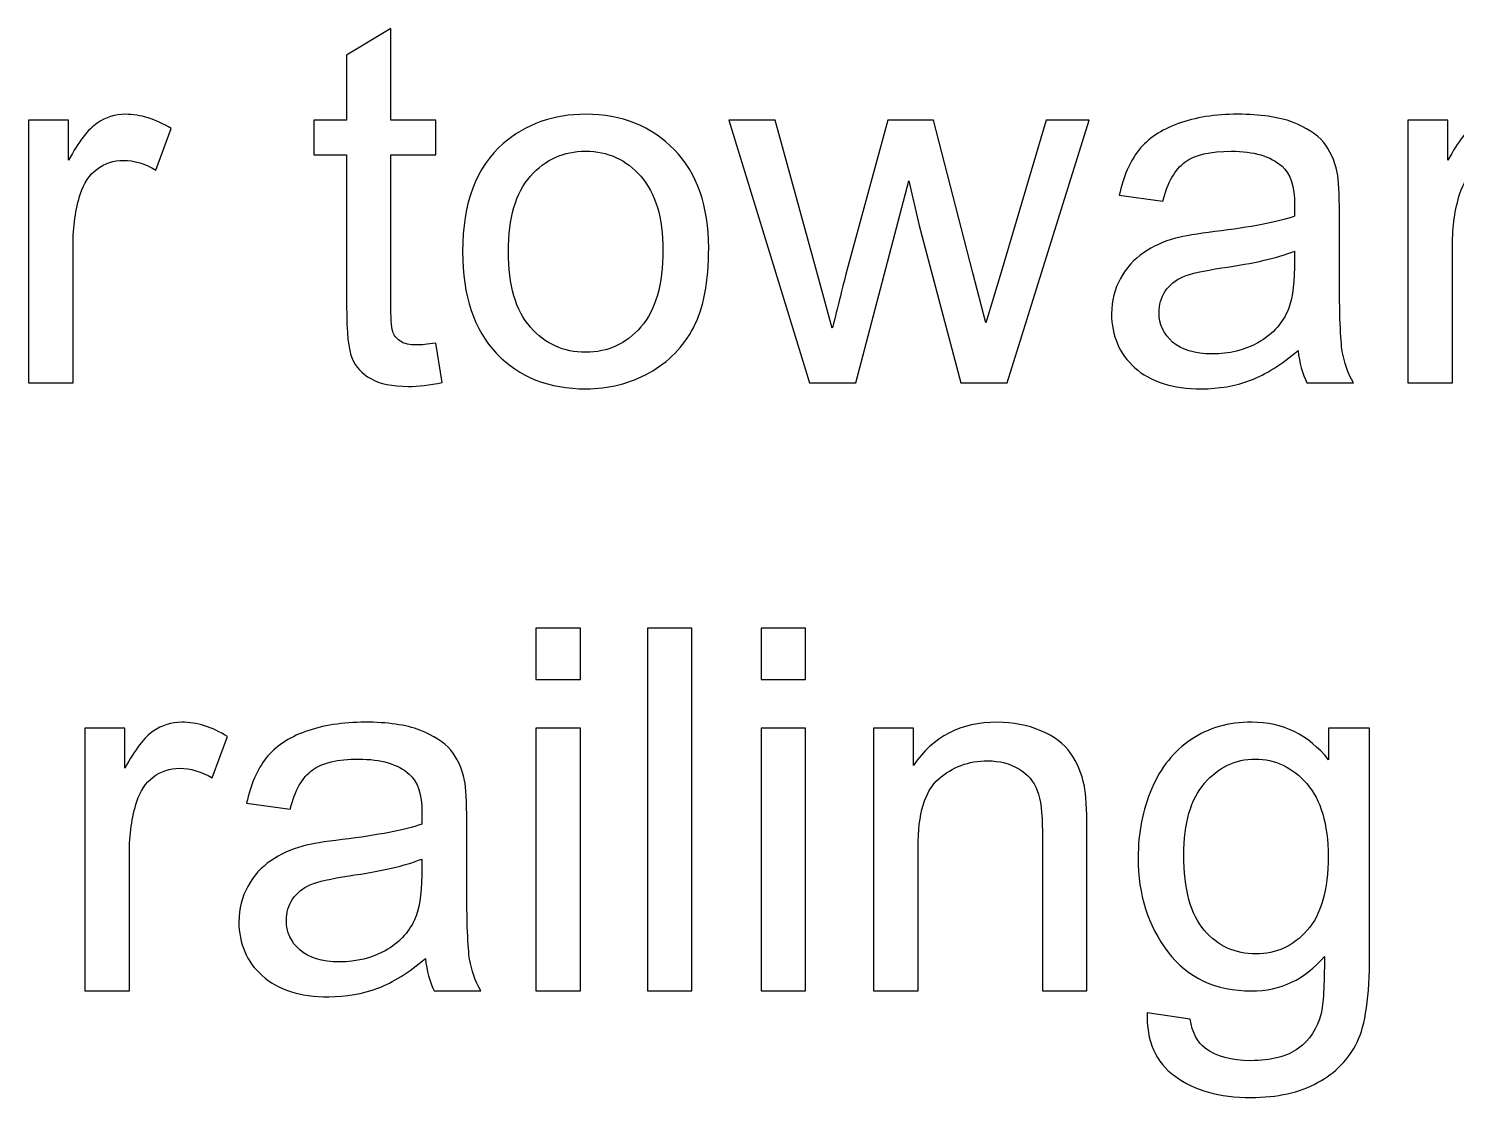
# Model space of a CAD drawing. Header units: centimetres. Extents: x -233 to -82, y 123 to 153.
# Drawn here: x -169.573 to -168.579, y 148.215 to 148.959 of the extents above; entities that cross this region are included whole.
import ezdxf

# ---------------------------------------------------------------- set-up
doc = ezdxf.new("R2010")
doc.units = ezdxf.units.CM
doc.header["$MEASUREMENT"] = 0
doc.layers.add('layer 1', color=7, linetype='Continuous')

msp = doc.modelspace()

# ---------------------------------------------------------------- linework, layer by layer
at = {"layer": 'layer 1'}
for points, knots in [([(-169.2898, 148.74031), (-169.2898, 148.74031), (-169.2854, 148.71291), (-169.2854, 148.71291), (-169.2854, 148.71291), (-169.2941, 148.71111), (-169.3019, 148.71021), (-169.3088, 148.71021), (-169.3088, 148.71021), (-169.3201, 148.71021), (-169.3288, 148.71201), (-169.335, 148.71561), (-169.335, 148.71561), (-169.3412, 148.71911), (-169.3456, 148.72381), (-169.3481, 148.72961), (-169.3481, 148.72961), (-169.3506, 148.73541), (-169.3519, 148.74761), (-169.3519, 148.76621), (-169.3519, 148.76621), (-169.3519, 148.76621), (-169.3519, 148.87141), (-169.3519, 148.87141), (-169.3519, 148.87141), (-169.3519, 148.87141), (-169.3746, 148.87141), (-169.3746, 148.87141), (-169.3746, 148.87141), (-169.3746, 148.87141), (-169.3746, 148.89551), (-169.3746, 148.89551), (-169.3746, 148.89551), (-169.3746, 148.89551), (-169.3519, 148.89551), (-169.3519, 148.89551), (-169.3519, 148.89551), (-169.3519, 148.89551), (-169.3519, 148.94081), (-169.3519, 148.94081), (-169.3519, 148.94081), (-169.3519, 148.94081), (-169.321, 148.95941), (-169.321, 148.95941), (-169.321, 148.95941), (-169.321, 148.95941), (-169.321, 148.89551), (-169.321, 148.89551), (-169.321, 148.89551), (-169.321, 148.89551), (-169.2898, 148.89551), (-169.2898, 148.89551), (-169.2898, 148.89551), (-169.2898, 148.89551), (-169.2898, 148.87141), (-169.2898, 148.87141), (-169.2898, 148.87141), (-169.2898, 148.87141), (-169.321, 148.87141), (-169.321, 148.87141), (-169.321, 148.87141), (-169.321, 148.87141), (-169.321, 148.76441), (-169.321, 148.76441), (-169.321, 148.76441), (-169.321, 148.75561), (-169.3205, 148.74991), (-169.3194, 148.74741), (-169.3194, 148.74741), (-169.3183, 148.74491), (-169.3165, 148.74291), (-169.314, 148.74141), (-169.314, 148.74141), (-169.3115, 148.73991), (-169.308, 148.73911), (-169.3035, 148.73911), (-169.3035, 148.73911), (-169.3, 148.73911), (-169.2955, 148.73951), (-169.2898, 148.74031)], [0, 0, 0, 0, 0.047619, 0.047619, 0.047619, 0.047619, 0.095238, 0.095238, 0.095238, 0.095238, 0.142857, 0.142857, 0.142857, 0.142857, 0.190476, 0.190476, 0.190476, 0.190476, 0.238095, 0.238095, 0.238095, 0.238095, 0.285714, 0.285714, 0.285714, 0.285714, 0.333333, 0.333333, 0.333333, 0.333333, 0.380952, 0.380952, 0.380952, 0.380952, 0.428571, 0.428571, 0.428571, 0.428571, 0.47619, 0.47619, 0.47619, 0.47619, 0.52381, 0.52381, 0.52381, 0.52381, 0.571429, 0.571429, 0.571429, 0.571429, 0.619048, 0.619048, 0.619048, 0.619048, 0.666667, 0.666667, 0.666667, 0.666667, 0.714286, 0.714286, 0.714286, 0.714286, 0.761905, 0.761905, 0.761905, 0.761905, 0.809524, 0.809524, 0.809524, 0.809524, 0.857143, 0.857143, 0.857143, 0.857143, 0.904762, 0.904762, 0.904762, 0.904762, 1, 1, 1, 1]), ([(-169.5734, 148.71261), (-169.5734, 148.71261), (-169.5734, 148.89551), (-169.5734, 148.89551), (-169.5734, 148.89551), (-169.5734, 148.89551), (-169.5455, 148.89551), (-169.5455, 148.89551), (-169.5455, 148.89551), (-169.5455, 148.89551), (-169.5455, 148.86781), (-169.5455, 148.86781), (-169.5455, 148.86781), (-169.5384, 148.88081), (-169.5318, 148.88941), (-169.5257, 148.89351), (-169.5257, 148.89351), (-169.5197, 148.89761), (-169.5131, 148.89971), (-169.5059, 148.89971), (-169.5059, 148.89971), (-169.4954, 148.89971), (-169.4848, 148.89641), (-169.474, 148.88971), (-169.474, 148.88971), (-169.474, 148.88971), (-169.4847, 148.86091), (-169.4847, 148.86091), (-169.4847, 148.86091), (-169.4922, 148.86541), (-169.4998, 148.86761), (-169.5074, 148.86761), (-169.5074, 148.86761), (-169.5142, 148.86761), (-169.5203, 148.86561), (-169.5257, 148.86151), (-169.5257, 148.86151), (-169.5311, 148.85741), (-169.5349, 148.85181), (-169.5372, 148.84451), (-169.5372, 148.84451), (-169.5407, 148.83351), (-169.5424, 148.82151), (-169.5424, 148.80841), (-169.5424, 148.80841), (-169.5424, 148.80841), (-169.5424, 148.71261), (-169.5424, 148.71261), (-169.5424, 148.71261), (-169.5424, 148.71261), (-169.5734, 148.71261), (-169.5734, 148.71261)], [0, 0, 0, 0, 0.071429, 0.071429, 0.071429, 0.071429, 0.142857, 0.142857, 0.142857, 0.142857, 0.214286, 0.214286, 0.214286, 0.214286, 0.285714, 0.285714, 0.285714, 0.285714, 0.357143, 0.357143, 0.357143, 0.357143, 0.428571, 0.428571, 0.428571, 0.428571, 0.5, 0.5, 0.5, 0.5, 0.571429, 0.571429, 0.571429, 0.571429, 0.642857, 0.642857, 0.642857, 0.642857, 0.714286, 0.714286, 0.714286, 0.714286, 0.785714, 0.785714, 0.785714, 0.785714, 0.857143, 0.857143, 0.857143, 0.857143, 1, 1, 1, 1]), ([(-169.2711, 148.80411), (-169.2711, 148.83801), (-169.2617, 148.86301), (-169.2428, 148.87931), (-169.2428, 148.87931), (-169.2271, 148.89291), (-169.2079, 148.89971), (-169.1853, 148.89971), (-169.1853, 148.89971), (-169.1602, 148.89971), (-169.1396, 148.89151), (-169.1236, 148.87501), (-169.1236, 148.87501), (-169.1077, 148.85851), (-169.0997, 148.83571), (-169.0997, 148.80671), (-169.0997, 148.80671), (-169.0997, 148.78311), (-169.1032, 148.76461), (-169.1103, 148.75111), (-169.1103, 148.75111), (-169.1174, 148.73761), (-169.1276, 148.72721), (-169.1411, 148.71971), (-169.1411, 148.71971), (-169.1546, 148.71221), (-169.1694, 148.70851), (-169.1853, 148.70851), (-169.1853, 148.70851), (-169.2109, 148.70851), (-169.2316, 148.71671), (-169.2474, 148.73311), (-169.2474, 148.73311), (-169.2632, 148.74951), (-169.2711, 148.77321), (-169.2711, 148.80411)], [0, 0, 0, 0, 0.1, 0.1, 0.1, 0.1, 0.2, 0.2, 0.2, 0.2, 0.3, 0.3, 0.3, 0.3, 0.4, 0.4, 0.4, 0.4, 0.5, 0.5, 0.5, 0.5, 0.6, 0.6, 0.6, 0.6, 0.7, 0.7, 0.7, 0.7, 0.8, 0.8, 0.8, 0.8, 1, 1, 1, 1]), ([(-168.6892, 148.73521), (-168.7007, 148.72541), (-168.7117, 148.71851), (-168.7223, 148.71451), (-168.7223, 148.71451), (-168.733, 148.71051), (-168.7444, 148.70851), (-168.7565, 148.70851), (-168.7565, 148.70851), (-168.7766, 148.70851), (-168.7921, 148.71341), (-168.8029, 148.72321), (-168.8029, 148.72321), (-168.8137, 148.73301), (-168.8191, 148.74551), (-168.8191, 148.76081), (-168.8191, 148.76081), (-168.8191, 148.76981), (-168.817, 148.77801), (-168.8129, 148.78541), (-168.8129, 148.78541), (-168.8088, 148.79281), (-168.8035, 148.79871), (-168.7969, 148.80321), (-168.7969, 148.80321), (-168.7903, 148.80771), (-168.7829, 148.81111), (-168.7746, 148.81341), (-168.7746, 148.81341), (-168.7685, 148.81501), (-168.7594, 148.81651), (-168.7471, 148.81801), (-168.7471, 148.81801), (-168.722, 148.82101), (-168.7036, 148.82461), (-168.6918, 148.82871), (-168.6918, 148.82871), (-168.6917, 148.83301), (-168.6916, 148.83571), (-168.6916, 148.83681), (-168.6916, 148.83681), (-168.6916, 148.84941), (-168.6945, 148.85831), (-168.7004, 148.86351), (-168.7004, 148.86351), (-168.7083, 148.87051), (-168.7201, 148.87401), (-168.7357, 148.87401), (-168.7357, 148.87401), (-168.7503, 148.87401), (-168.7611, 148.87151), (-168.768, 148.86641), (-168.768, 148.86641), (-168.7749, 148.86131), (-168.7801, 148.85221), (-168.7834, 148.83921), (-168.7834, 148.83921), (-168.7834, 148.83921), (-168.8137, 148.84331), (-168.8137, 148.84331), (-168.8137, 148.84331), (-168.811, 148.85631), (-168.8064, 148.86681), (-168.8001, 148.87481), (-168.8001, 148.87481), (-168.7938, 148.88271), (-168.7846, 148.88891), (-168.7727, 148.89321), (-168.7727, 148.89321), (-168.7608, 148.89751), (-168.7469, 148.89971), (-168.7312, 148.89971), (-168.7312, 148.89971), (-168.7156, 148.89971), (-168.7029, 148.89791), (-168.6931, 148.89421), (-168.6931, 148.89421), (-168.6834, 148.89051), (-168.6762, 148.88581), (-168.6716, 148.88031), (-168.6716, 148.88031), (-168.667, 148.87471), (-168.6638, 148.86771), (-168.662, 148.85921), (-168.662, 148.85921), (-168.6609, 148.85391), (-168.6604, 148.84441), (-168.6604, 148.83061), (-168.6604, 148.83061), (-168.6604, 148.83061), (-168.6604, 148.78931), (-168.6604, 148.78931), (-168.6604, 148.78931), (-168.6604, 148.76041), (-168.6597, 148.74221), (-168.6584, 148.73461), (-168.6584, 148.73461), (-168.6571, 148.72691), (-168.6545, 148.71961), (-168.6506, 148.71261), (-168.6506, 148.71261), (-168.6506, 148.71261), (-168.683, 148.71261), (-168.683, 148.71261), (-168.683, 148.71261), (-168.6862, 148.71901), (-168.6883, 148.72651), (-168.6892, 148.73521)], [0, 0, 0, 0, 0.035714, 0.035714, 0.035714, 0.035714, 0.071429, 0.071429, 0.071429, 0.071429, 0.107143, 0.107143, 0.107143, 0.107143, 0.142857, 0.142857, 0.142857, 0.142857, 0.178571, 0.178571, 0.178571, 0.178571, 0.214286, 0.214286, 0.214286, 0.214286, 0.25, 0.25, 0.25, 0.25, 0.285714, 0.285714, 0.285714, 0.285714, 0.321429, 0.321429, 0.321429, 0.321429, 0.357143, 0.357143, 0.357143, 0.357143, 0.392857, 0.392857, 0.392857, 0.392857, 0.428571, 0.428571, 0.428571, 0.428571, 0.464286, 0.464286, 0.464286, 0.464286, 0.5, 0.5, 0.5, 0.5, 0.535714, 0.535714, 0.535714, 0.535714, 0.571429, 0.571429, 0.571429, 0.571429, 0.607143, 0.607143, 0.607143, 0.607143, 0.642857, 0.642857, 0.642857, 0.642857, 0.678571, 0.678571, 0.678571, 0.678571, 0.714286, 0.714286, 0.714286, 0.714286, 0.75, 0.75, 0.75, 0.75, 0.785714, 0.785714, 0.785714, 0.785714, 0.821429, 0.821429, 0.821429, 0.821429, 0.857143, 0.857143, 0.857143, 0.857143, 0.892857, 0.892857, 0.892857, 0.892857, 0.928571, 0.928571, 0.928571, 0.928571, 1, 1, 1, 1]), ([(-168.6127, 148.71261), (-168.6127, 148.71261), (-168.6127, 148.89551), (-168.6127, 148.89551), (-168.6127, 148.89551), (-168.6127, 148.89551), (-168.5848, 148.89551), (-168.5848, 148.89551), (-168.5848, 148.89551), (-168.5848, 148.89551), (-168.5848, 148.86781), (-168.5848, 148.86781), (-168.5848, 148.86781), (-168.5777, 148.88081), (-168.5711, 148.88941), (-168.565, 148.89351), (-168.565, 148.89351), (-168.559, 148.89761), (-168.5524, 148.89971), (-168.5452, 148.89971), (-168.5452, 148.89971), (-168.5347, 148.89971), (-168.5241, 148.89641), (-168.5133, 148.88971), (-168.5133, 148.88971), (-168.5133, 148.88971), (-168.524, 148.86091), (-168.524, 148.86091), (-168.524, 148.86091), (-168.5315, 148.86541), (-168.5391, 148.86761), (-168.5467, 148.86761), (-168.5467, 148.86761), (-168.5535, 148.86761), (-168.5596, 148.86561), (-168.565, 148.86151), (-168.565, 148.86151), (-168.5704, 148.85741), (-168.5742, 148.85181), (-168.5765, 148.84451), (-168.5765, 148.84451), (-168.58, 148.83351), (-168.5817, 148.82151), (-168.5817, 148.80841), (-168.5817, 148.80841), (-168.5817, 148.80841), (-168.5817, 148.71261), (-168.5817, 148.71261), (-168.5817, 148.71261), (-168.5817, 148.71261), (-168.6127, 148.71261), (-168.6127, 148.71261)], [0, 0, 0, 0, 0.071429, 0.071429, 0.071429, 0.071429, 0.142857, 0.142857, 0.142857, 0.142857, 0.214286, 0.214286, 0.214286, 0.214286, 0.285714, 0.285714, 0.285714, 0.285714, 0.357143, 0.357143, 0.357143, 0.357143, 0.428571, 0.428571, 0.428571, 0.428571, 0.5, 0.5, 0.5, 0.5, 0.571429, 0.571429, 0.571429, 0.571429, 0.642857, 0.642857, 0.642857, 0.642857, 0.714286, 0.714286, 0.714286, 0.714286, 0.785714, 0.785714, 0.785714, 0.785714, 0.857143, 0.857143, 0.857143, 0.857143, 1, 1, 1, 1]), ([(-169.0296, 148.71261), (-169.0296, 148.71261), (-169.0856, 148.89551), (-169.0856, 148.89551), (-169.0856, 148.89551), (-169.0856, 148.89551), (-169.0535, 148.89551), (-169.0535, 148.89551), (-169.0535, 148.89551), (-169.0535, 148.89551), (-169.0244, 148.78991), (-169.0244, 148.78991), (-169.0244, 148.78991), (-169.0244, 148.78991), (-169.0136, 148.75071), (-169.0136, 148.75071), (-169.0136, 148.75071), (-169.0131, 148.75261), (-169.01, 148.76521), (-169.0041, 148.78841), (-169.0041, 148.78841), (-169.0041, 148.78841), (-168.975, 148.89551), (-168.975, 148.89551), (-168.975, 148.89551), (-168.975, 148.89551), (-168.9431, 148.89551), (-168.9431, 148.89551), (-168.9431, 148.89551), (-168.9431, 148.89551), (-168.9157, 148.78941), (-168.9157, 148.78941), (-168.9157, 148.78941), (-168.9157, 148.78941), (-168.9066, 148.75451), (-168.9066, 148.75451), (-168.9066, 148.75451), (-168.9066, 148.75451), (-168.8961, 148.78981), (-168.8961, 148.78981), (-168.8961, 148.78981), (-168.8961, 148.78981), (-168.8647, 148.89551), (-168.8647, 148.89551), (-168.8647, 148.89551), (-168.8647, 148.89551), (-168.8346, 148.89551), (-168.8346, 148.89551), (-168.8346, 148.89551), (-168.8346, 148.89551), (-168.8918, 148.71261), (-168.8918, 148.71261), (-168.8918, 148.71261), (-168.8918, 148.71261), (-168.924, 148.71261), (-168.924, 148.71261), (-168.924, 148.71261), (-168.924, 148.71261), (-168.9531, 148.82221), (-168.9531, 148.82221), (-168.9531, 148.82221), (-168.9531, 148.82221), (-168.9602, 148.85331), (-168.9602, 148.85331), (-168.9602, 148.85331), (-168.9602, 148.85331), (-168.9972, 148.71261), (-168.9972, 148.71261), (-168.9972, 148.71261), (-168.9972, 148.71261), (-169.0296, 148.71261), (-169.0296, 148.71261)], [0, 0, 0, 0, 0.052632, 0.052632, 0.052632, 0.052632, 0.105263, 0.105263, 0.105263, 0.105263, 0.157895, 0.157895, 0.157895, 0.157895, 0.210526, 0.210526, 0.210526, 0.210526, 0.263158, 0.263158, 0.263158, 0.263158, 0.315789, 0.315789, 0.315789, 0.315789, 0.368421, 0.368421, 0.368421, 0.368421, 0.421053, 0.421053, 0.421053, 0.421053, 0.473684, 0.473684, 0.473684, 0.473684, 0.526316, 0.526316, 0.526316, 0.526316, 0.578947, 0.578947, 0.578947, 0.578947, 0.631579, 0.631579, 0.631579, 0.631579, 0.684211, 0.684211, 0.684211, 0.684211, 0.736842, 0.736842, 0.736842, 0.736842, 0.789474, 0.789474, 0.789474, 0.789474, 0.842105, 0.842105, 0.842105, 0.842105, 0.894737, 0.894737, 0.894737, 0.894737, 1, 1, 1, 1]), ([(-169.2392, 148.80411), (-169.2392, 148.78061), (-169.2341, 148.76311), (-169.2239, 148.75151), (-169.2239, 148.75151), (-169.2137, 148.73981), (-169.2008, 148.73401), (-169.1853, 148.73401), (-169.1853, 148.73401), (-169.1699, 148.73401), (-169.1571, 148.73991), (-169.1469, 148.75161), (-169.1469, 148.75161), (-169.1367, 148.76331), (-169.1316, 148.78111), (-169.1316, 148.80511), (-169.1316, 148.80511), (-169.1316, 148.82771), (-169.1367, 148.84481), (-169.147, 148.85651), (-169.147, 148.85651), (-169.1573, 148.86821), (-169.17, 148.87401), (-169.1853, 148.87401), (-169.1853, 148.87401), (-169.2008, 148.87401), (-169.2137, 148.86821), (-169.2239, 148.85661), (-169.2239, 148.85661), (-169.2341, 148.84501), (-169.2392, 148.82751), (-169.2392, 148.80411)], [0, 0, 0, 0, 0.111111, 0.111111, 0.111111, 0.111111, 0.222222, 0.222222, 0.222222, 0.222222, 0.333333, 0.333333, 0.333333, 0.333333, 0.444444, 0.444444, 0.444444, 0.444444, 0.555556, 0.555556, 0.555556, 0.555556, 0.666667, 0.666667, 0.666667, 0.666667, 0.777778, 0.777778, 0.777778, 0.777778, 1, 1, 1, 1]), ([(-168.6918, 148.80441), (-168.703, 148.79981), (-168.7199, 148.79591), (-168.7424, 148.79271), (-168.7424, 148.79271), (-168.7551, 148.79081), (-168.7641, 148.78881), (-168.7694, 148.78651), (-168.7694, 148.78651), (-168.7747, 148.78421), (-168.7788, 148.78091), (-168.7817, 148.77651), (-168.7817, 148.77651), (-168.7846, 148.77201), (-168.786, 148.76711), (-168.786, 148.76171), (-168.786, 148.76171), (-168.786, 148.75341), (-168.7829, 148.74661), (-168.7766, 148.74111), (-168.7766, 148.74111), (-168.7703, 148.73561), (-168.7612, 148.73281), (-168.7491, 148.73281), (-168.7491, 148.73281), (-168.7372, 148.73281), (-168.7265, 148.73541), (-168.7172, 148.74061), (-168.7172, 148.74061), (-168.7079, 148.74581), (-168.7011, 148.75291), (-168.6968, 148.76201), (-168.6968, 148.76201), (-168.6935, 148.76901), (-168.6918, 148.77931), (-168.6918, 148.79301), (-168.6918, 148.79301), (-168.6918, 148.79301), (-168.6918, 148.80441), (-168.6918, 148.80441)], [0, 0, 0, 0, 0.090909, 0.090909, 0.090909, 0.090909, 0.181818, 0.181818, 0.181818, 0.181818, 0.272727, 0.272727, 0.272727, 0.272727, 0.363636, 0.363636, 0.363636, 0.363636, 0.454545, 0.454545, 0.454545, 0.454545, 0.545455, 0.545455, 0.545455, 0.545455, 0.636364, 0.636364, 0.636364, 0.636364, 0.727273, 0.727273, 0.727273, 0.727273, 0.818182, 0.818182, 0.818182, 0.818182, 1, 1, 1, 1]), ([(-169.22, 148.50618), (-169.22, 148.50618), (-169.22, 148.54178), (-169.22, 148.54178), (-169.22, 148.54178), (-169.22, 148.54178), (-169.189, 148.54178), (-169.189, 148.54178), (-169.189, 148.54178), (-169.189, 148.54178), (-169.189, 148.50618), (-169.189, 148.50618), (-169.189, 148.50618), (-169.189, 148.50618), (-169.22, 148.50618), (-169.22, 148.50618)], [0, 0, 0, 0, 0.2, 0.2, 0.2, 0.2, 0.4, 0.4, 0.4, 0.4, 0.6, 0.6, 0.6, 0.6, 1, 1, 1, 1]), ([(-169.1424, 148.28928), (-169.1424, 148.28928), (-169.1424, 148.54178), (-169.1424, 148.54178), (-169.1424, 148.54178), (-169.1424, 148.54178), (-169.1114, 148.54178), (-169.1114, 148.54178), (-169.1114, 148.54178), (-169.1114, 148.54178), (-169.1114, 148.28928), (-169.1114, 148.28928), (-169.1114, 148.28928), (-169.1114, 148.28928), (-169.1424, 148.28928), (-169.1424, 148.28928)], [0, 0, 0, 0, 0.2, 0.2, 0.2, 0.2, 0.4, 0.4, 0.4, 0.4, 0.6, 0.6, 0.6, 0.6, 1, 1, 1, 1]), ([(-169.0632, 148.50618), (-169.0632, 148.50618), (-169.0632, 148.54178), (-169.0632, 148.54178), (-169.0632, 148.54178), (-169.0632, 148.54178), (-169.0322, 148.54178), (-169.0322, 148.54178), (-169.0322, 148.54178), (-169.0322, 148.54178), (-169.0322, 148.50618), (-169.0322, 148.50618), (-169.0322, 148.50618), (-169.0322, 148.50618), (-169.0632, 148.50618), (-169.0632, 148.50618)], [0, 0, 0, 0, 0.2, 0.2, 0.2, 0.2, 0.4, 0.4, 0.4, 0.4, 0.6, 0.6, 0.6, 0.6, 1, 1, 1, 1]), ([(-169.5342, 148.28928), (-169.5342, 148.28928), (-169.5342, 148.47218), (-169.5342, 148.47218), (-169.5342, 148.47218), (-169.5342, 148.47218), (-169.5063, 148.47218), (-169.5063, 148.47218), (-169.5063, 148.47218), (-169.5063, 148.47218), (-169.5063, 148.44448), (-169.5063, 148.44448), (-169.5063, 148.44448), (-169.4992, 148.45748), (-169.4926, 148.46608), (-169.4865, 148.47018), (-169.4865, 148.47018), (-169.4805, 148.47428), (-169.4739, 148.47638), (-169.4667, 148.47638), (-169.4667, 148.47638), (-169.4562, 148.47638), (-169.4456, 148.47308), (-169.4348, 148.46638), (-169.4348, 148.46638), (-169.4348, 148.46638), (-169.4455, 148.43758), (-169.4455, 148.43758), (-169.4455, 148.43758), (-169.453, 148.44208), (-169.4606, 148.44428), (-169.4682, 148.44428), (-169.4682, 148.44428), (-169.475, 148.44428), (-169.4811, 148.44228), (-169.4865, 148.43818), (-169.4865, 148.43818), (-169.4919, 148.43408), (-169.4957, 148.42848), (-169.498, 148.42118), (-169.498, 148.42118), (-169.5015, 148.41018), (-169.5032, 148.39818), (-169.5032, 148.38508), (-169.5032, 148.38508), (-169.5032, 148.38508), (-169.5032, 148.28928), (-169.5032, 148.28928), (-169.5032, 148.28928), (-169.5032, 148.28928), (-169.5342, 148.28928), (-169.5342, 148.28928)], [0, 0, 0, 0, 0.071429, 0.071429, 0.071429, 0.071429, 0.142857, 0.142857, 0.142857, 0.142857, 0.214286, 0.214286, 0.214286, 0.214286, 0.285714, 0.285714, 0.285714, 0.285714, 0.357143, 0.357143, 0.357143, 0.357143, 0.428571, 0.428571, 0.428571, 0.428571, 0.5, 0.5, 0.5, 0.5, 0.571429, 0.571429, 0.571429, 0.571429, 0.642857, 0.642857, 0.642857, 0.642857, 0.714286, 0.714286, 0.714286, 0.714286, 0.785714, 0.785714, 0.785714, 0.785714, 0.857143, 0.857143, 0.857143, 0.857143, 1, 1, 1, 1]), ([(-169.297, 148.31188), (-169.3085, 148.30208), (-169.3195, 148.29518), (-169.3301, 148.29118), (-169.3301, 148.29118), (-169.3408, 148.28718), (-169.3522, 148.28518), (-169.3643, 148.28518), (-169.3643, 148.28518), (-169.3844, 148.28518), (-169.3999, 148.29008), (-169.4107, 148.29988), (-169.4107, 148.29988), (-169.4215, 148.30968), (-169.4269, 148.32218), (-169.4269, 148.33748), (-169.4269, 148.33748), (-169.4269, 148.34648), (-169.4248, 148.35468), (-169.4207, 148.36208), (-169.4207, 148.36208), (-169.4166, 148.36948), (-169.4113, 148.37538), (-169.4047, 148.37988), (-169.4047, 148.37988), (-169.3981, 148.38438), (-169.3907, 148.38778), (-169.3824, 148.39008), (-169.3824, 148.39008), (-169.3763, 148.39168), (-169.3672, 148.39318), (-169.3549, 148.39468), (-169.3549, 148.39468), (-169.3298, 148.39768), (-169.3114, 148.40128), (-169.2996, 148.40538), (-169.2996, 148.40538), (-169.2995, 148.40968), (-169.2994, 148.41238), (-169.2994, 148.41348), (-169.2994, 148.41348), (-169.2994, 148.42608), (-169.3023, 148.43498), (-169.3082, 148.44018), (-169.3082, 148.44018), (-169.3161, 148.44718), (-169.3279, 148.45068), (-169.3435, 148.45068), (-169.3435, 148.45068), (-169.3581, 148.45068), (-169.3689, 148.44818), (-169.3758, 148.44308), (-169.3758, 148.44308), (-169.3827, 148.43798), (-169.3879, 148.42888), (-169.3912, 148.41588), (-169.3912, 148.41588), (-169.3912, 148.41588), (-169.4215, 148.41998), (-169.4215, 148.41998), (-169.4215, 148.41998), (-169.4188, 148.43298), (-169.4142, 148.44348), (-169.4079, 148.45148), (-169.4079, 148.45148), (-169.4016, 148.45938), (-169.3924, 148.46558), (-169.3805, 148.46988), (-169.3805, 148.46988), (-169.3686, 148.47418), (-169.3547, 148.47638), (-169.339, 148.47638), (-169.339, 148.47638), (-169.3234, 148.47638), (-169.3107, 148.47458), (-169.3009, 148.47088), (-169.3009, 148.47088), (-169.2912, 148.46718), (-169.284, 148.46248), (-169.2794, 148.45698), (-169.2794, 148.45698), (-169.2748, 148.45138), (-169.2716, 148.44438), (-169.2698, 148.43588), (-169.2698, 148.43588), (-169.2687, 148.43058), (-169.2682, 148.42108), (-169.2682, 148.40728), (-169.2682, 148.40728), (-169.2682, 148.40728), (-169.2682, 148.36598), (-169.2682, 148.36598), (-169.2682, 148.36598), (-169.2682, 148.33708), (-169.2675, 148.31888), (-169.2662, 148.31128), (-169.2662, 148.31128), (-169.2649, 148.30358), (-169.2623, 148.29628), (-169.2584, 148.28928), (-169.2584, 148.28928), (-169.2584, 148.28928), (-169.2908, 148.28928), (-169.2908, 148.28928), (-169.2908, 148.28928), (-169.294, 148.29568), (-169.2961, 148.30318), (-169.297, 148.31188)], [0, 0, 0, 0, 0.035714, 0.035714, 0.035714, 0.035714, 0.071429, 0.071429, 0.071429, 0.071429, 0.107143, 0.107143, 0.107143, 0.107143, 0.142857, 0.142857, 0.142857, 0.142857, 0.178571, 0.178571, 0.178571, 0.178571, 0.214286, 0.214286, 0.214286, 0.214286, 0.25, 0.25, 0.25, 0.25, 0.285714, 0.285714, 0.285714, 0.285714, 0.321429, 0.321429, 0.321429, 0.321429, 0.357143, 0.357143, 0.357143, 0.357143, 0.392857, 0.392857, 0.392857, 0.392857, 0.428571, 0.428571, 0.428571, 0.428571, 0.464286, 0.464286, 0.464286, 0.464286, 0.5, 0.5, 0.5, 0.5, 0.535714, 0.535714, 0.535714, 0.535714, 0.571429, 0.571429, 0.571429, 0.571429, 0.607143, 0.607143, 0.607143, 0.607143, 0.642857, 0.642857, 0.642857, 0.642857, 0.678571, 0.678571, 0.678571, 0.678571, 0.714286, 0.714286, 0.714286, 0.714286, 0.75, 0.75, 0.75, 0.75, 0.785714, 0.785714, 0.785714, 0.785714, 0.821429, 0.821429, 0.821429, 0.821429, 0.857143, 0.857143, 0.857143, 0.857143, 0.892857, 0.892857, 0.892857, 0.892857, 0.928571, 0.928571, 0.928571, 0.928571, 1, 1, 1, 1]), ([(-169.22, 148.28928), (-169.22, 148.28928), (-169.22, 148.47218), (-169.22, 148.47218), (-169.22, 148.47218), (-169.22, 148.47218), (-169.189, 148.47218), (-169.189, 148.47218), (-169.189, 148.47218), (-169.189, 148.47218), (-169.189, 148.28928), (-169.189, 148.28928), (-169.189, 148.28928), (-169.189, 148.28928), (-169.22, 148.28928), (-169.22, 148.28928)], [0, 0, 0, 0, 0.2, 0.2, 0.2, 0.2, 0.4, 0.4, 0.4, 0.4, 0.6, 0.6, 0.6, 0.6, 1, 1, 1, 1]), ([(-169.0632, 148.28928), (-169.0632, 148.28928), (-169.0632, 148.47218), (-169.0632, 148.47218), (-169.0632, 148.47218), (-169.0632, 148.47218), (-169.0322, 148.47218), (-169.0322, 148.47218), (-169.0322, 148.47218), (-169.0322, 148.47218), (-169.0322, 148.28928), (-169.0322, 148.28928), (-169.0322, 148.28928), (-169.0322, 148.28928), (-169.0632, 148.28928), (-169.0632, 148.28928)], [0, 0, 0, 0, 0.2, 0.2, 0.2, 0.2, 0.4, 0.4, 0.4, 0.4, 0.6, 0.6, 0.6, 0.6, 1, 1, 1, 1]), ([(-168.9849, 148.28928), (-168.9849, 148.28928), (-168.9849, 148.47218), (-168.9849, 148.47218), (-168.9849, 148.47218), (-168.9849, 148.47218), (-168.957, 148.47218), (-168.957, 148.47218), (-168.957, 148.47218), (-168.957, 148.47218), (-168.957, 148.44618), (-168.957, 148.44618), (-168.957, 148.44618), (-168.9436, 148.46628), (-168.9242, 148.47638), (-168.8988, 148.47638), (-168.8988, 148.47638), (-168.8878, 148.47638), (-168.8777, 148.47438), (-168.8684, 148.47048), (-168.8684, 148.47048), (-168.8591, 148.46648), (-168.8522, 148.46128), (-168.8476, 148.45488), (-168.8476, 148.45488), (-168.8431, 148.44838), (-168.8399, 148.44078), (-168.838, 148.43188), (-168.838, 148.43188), (-168.8369, 148.42618), (-168.8363, 148.41608), (-168.8363, 148.40178), (-168.8363, 148.40178), (-168.8363, 148.40178), (-168.8363, 148.28928), (-168.8363, 148.28928), (-168.8363, 148.28928), (-168.8363, 148.28928), (-168.8673, 148.28928), (-168.8673, 148.28928), (-168.8673, 148.28928), (-168.8673, 148.28928), (-168.8673, 148.40058), (-168.8673, 148.40058), (-168.8673, 148.40058), (-168.8673, 148.41318), (-168.8685, 148.42258), (-168.8709, 148.42888), (-168.8709, 148.42888), (-168.8733, 148.43518), (-168.8776, 148.44018), (-168.8837, 148.44388), (-168.8837, 148.44388), (-168.8899, 148.44758), (-168.8971, 148.44948), (-168.9054, 148.44948), (-168.9054, 148.44948), (-168.9186, 148.44948), (-168.93, 148.44528), (-168.9395, 148.43688), (-168.9395, 148.43688), (-168.9491, 148.42848), (-168.9539, 148.41258), (-168.9539, 148.38918), (-168.9539, 148.38918), (-168.9539, 148.38918), (-168.9539, 148.28928), (-168.9539, 148.28928), (-168.9539, 148.28928), (-168.9539, 148.28928), (-168.9849, 148.28928), (-168.9849, 148.28928)], [0, 0, 0, 0, 0.052632, 0.052632, 0.052632, 0.052632, 0.105263, 0.105263, 0.105263, 0.105263, 0.157895, 0.157895, 0.157895, 0.157895, 0.210526, 0.210526, 0.210526, 0.210526, 0.263158, 0.263158, 0.263158, 0.263158, 0.315789, 0.315789, 0.315789, 0.315789, 0.368421, 0.368421, 0.368421, 0.368421, 0.421053, 0.421053, 0.421053, 0.421053, 0.473684, 0.473684, 0.473684, 0.473684, 0.526316, 0.526316, 0.526316, 0.526316, 0.578947, 0.578947, 0.578947, 0.578947, 0.631579, 0.631579, 0.631579, 0.631579, 0.684211, 0.684211, 0.684211, 0.684211, 0.736842, 0.736842, 0.736842, 0.736842, 0.789474, 0.789474, 0.789474, 0.789474, 0.842105, 0.842105, 0.842105, 0.842105, 0.894737, 0.894737, 0.894737, 0.894737, 1, 1, 1, 1]), ([(-168.7944, 148.27408), (-168.7944, 148.27408), (-168.7643, 148.26968), (-168.7643, 148.26968), (-168.7643, 148.26968), (-168.763, 148.26038), (-168.7595, 148.25358), (-168.7538, 148.24928), (-168.7538, 148.24928), (-168.7461, 148.24358), (-168.7356, 148.24068), (-168.7223, 148.24068), (-168.7223, 148.24068), (-168.7079, 148.24068), (-168.6968, 148.24358), (-168.689, 148.24928), (-168.689, 148.24928), (-168.6812, 148.25498), (-168.6759, 148.26308), (-168.6732, 148.27348), (-168.6732, 148.27348), (-168.6716, 148.27978), (-168.6708, 148.29298), (-168.6709, 148.31318), (-168.6709, 148.31318), (-168.6844, 148.29728), (-168.7013, 148.28928), (-168.7216, 148.28928), (-168.7216, 148.28928), (-168.7467, 148.28928), (-168.7662, 148.29838), (-168.7799, 148.31648), (-168.7799, 148.31648), (-168.7937, 148.33458), (-168.8006, 148.35638), (-168.8006, 148.38178), (-168.8006, 148.38178), (-168.8006, 148.39928), (-168.7974, 148.41538), (-168.7911, 148.43018), (-168.7911, 148.43018), (-168.7848, 148.44488), (-168.7757, 148.45628), (-168.7637, 148.46438), (-168.7637, 148.46438), (-168.7517, 148.47238), (-168.7376, 148.47638), (-168.7214, 148.47638), (-168.7214, 148.47638), (-168.6998, 148.47638), (-168.682, 148.46768), (-168.668, 148.45018), (-168.668, 148.45018), (-168.668, 148.45018), (-168.668, 148.47218), (-168.668, 148.47218), (-168.668, 148.47218), (-168.668, 148.47218), (-168.6394, 148.47218), (-168.6394, 148.47218), (-168.6394, 148.47218), (-168.6394, 148.47218), (-168.6394, 148.31408), (-168.6394, 148.31408), (-168.6394, 148.31408), (-168.6394, 148.28558), (-168.6423, 148.26538), (-168.6481, 148.25348), (-168.6481, 148.25348), (-168.6539, 148.24158), (-168.6631, 148.23228), (-168.6756, 148.22538), (-168.6756, 148.22538), (-168.6882, 148.21848), (-168.7037, 148.21508), (-168.7221, 148.21508), (-168.7221, 148.21508), (-168.7439, 148.21508), (-168.7615, 148.21998), (-168.7749, 148.22978), (-168.7749, 148.22978), (-168.7884, 148.23958), (-168.7949, 148.25438), (-168.7944, 148.27408)], [0, 0, 0, 0, 0.045455, 0.045455, 0.045455, 0.045455, 0.090909, 0.090909, 0.090909, 0.090909, 0.136364, 0.136364, 0.136364, 0.136364, 0.181818, 0.181818, 0.181818, 0.181818, 0.227273, 0.227273, 0.227273, 0.227273, 0.272727, 0.272727, 0.272727, 0.272727, 0.318182, 0.318182, 0.318182, 0.318182, 0.363636, 0.363636, 0.363636, 0.363636, 0.409091, 0.409091, 0.409091, 0.409091, 0.454545, 0.454545, 0.454545, 0.454545, 0.5, 0.5, 0.5, 0.5, 0.545455, 0.545455, 0.545455, 0.545455, 0.590909, 0.590909, 0.590909, 0.590909, 0.636364, 0.636364, 0.636364, 0.636364, 0.681818, 0.681818, 0.681818, 0.681818, 0.727273, 0.727273, 0.727273, 0.727273, 0.772727, 0.772727, 0.772727, 0.772727, 0.818182, 0.818182, 0.818182, 0.818182, 0.863636, 0.863636, 0.863636, 0.863636, 0.909091, 0.909091, 0.909091, 0.909091, 1, 1, 1, 1]), ([(-168.7688, 148.38398), (-168.7688, 148.35998), (-168.764, 148.34248), (-168.7545, 148.33148), (-168.7545, 148.33148), (-168.745, 148.32048), (-168.733, 148.31498), (-168.7186, 148.31498), (-168.7186, 148.31498), (-168.7044, 148.31498), (-168.6925, 148.32048), (-168.6828, 148.33148), (-168.6828, 148.33148), (-168.6731, 148.34238), (-168.6683, 148.35958), (-168.6683, 148.38298), (-168.6683, 148.38298), (-168.6683, 148.40538), (-168.6733, 148.42228), (-168.6832, 148.43368), (-168.6832, 148.43368), (-168.6931, 148.44498), (-168.7051, 148.45068), (-168.7192, 148.45068), (-168.7192, 148.45068), (-168.7329, 148.45068), (-168.7446, 148.44508), (-168.7543, 148.43388), (-168.7543, 148.43388), (-168.764, 148.42268), (-168.7688, 148.40608), (-168.7688, 148.38398)], [0, 0, 0, 0, 0.111111, 0.111111, 0.111111, 0.111111, 0.222222, 0.222222, 0.222222, 0.222222, 0.333333, 0.333333, 0.333333, 0.333333, 0.444444, 0.444444, 0.444444, 0.444444, 0.555556, 0.555556, 0.555556, 0.555556, 0.666667, 0.666667, 0.666667, 0.666667, 0.777778, 0.777778, 0.777778, 0.777778, 1, 1, 1, 1]), ([(-169.2996, 148.38108), (-169.3108, 148.37648), (-169.3277, 148.37258), (-169.3502, 148.36938), (-169.3502, 148.36938), (-169.3629, 148.36748), (-169.3719, 148.36548), (-169.3772, 148.36318), (-169.3772, 148.36318), (-169.3825, 148.36088), (-169.3866, 148.35758), (-169.3895, 148.35318), (-169.3895, 148.35318), (-169.3924, 148.34868), (-169.3938, 148.34378), (-169.3938, 148.33838), (-169.3938, 148.33838), (-169.3938, 148.33008), (-169.3907, 148.32328), (-169.3844, 148.31778), (-169.3844, 148.31778), (-169.3781, 148.31228), (-169.369, 148.30948), (-169.3569, 148.30948), (-169.3569, 148.30948), (-169.345, 148.30948), (-169.3343, 148.31208), (-169.325, 148.31728), (-169.325, 148.31728), (-169.3157, 148.32248), (-169.3089, 148.32958), (-169.3046, 148.33868), (-169.3046, 148.33868), (-169.3013, 148.34568), (-169.2996, 148.35598), (-169.2996, 148.36968), (-169.2996, 148.36968), (-169.2996, 148.36968), (-169.2996, 148.38108), (-169.2996, 148.38108)], [0, 0, 0, 0, 0.090909, 0.090909, 0.090909, 0.090909, 0.181818, 0.181818, 0.181818, 0.181818, 0.272727, 0.272727, 0.272727, 0.272727, 0.363636, 0.363636, 0.363636, 0.363636, 0.454545, 0.454545, 0.454545, 0.454545, 0.545455, 0.545455, 0.545455, 0.545455, 0.636364, 0.636364, 0.636364, 0.636364, 0.727273, 0.727273, 0.727273, 0.727273, 0.818182, 0.818182, 0.818182, 0.818182, 1, 1, 1, 1])]:
    msp.add_open_spline(points, degree=3, knots=knots, dxfattribs=at)

doc.saveas('drawing.dxf')
